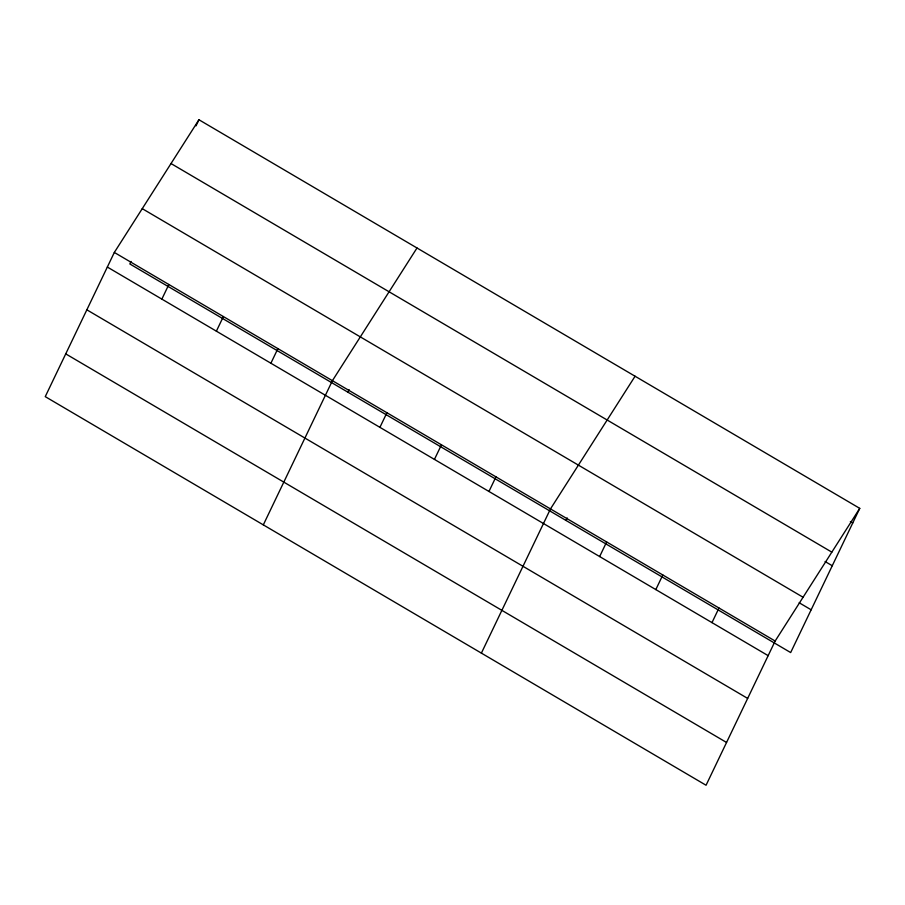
<?xml version="1.0" encoding="UTF-8"?>
<svg xmlns="http://www.w3.org/2000/svg" width="905" height="905" viewBox="0 0 905 905"><rect width="100%" height="100%" fill="white"/><g stroke="black" fill="none" stroke-linecap="round" stroke-linejoin="round"><path stroke-width="1.36" d="M114.335 252.438L45.25 396.639L706.058 785.246L775.155 641.034L859.75 508.361L198.942 119.754L114.335 252.438L775.155 641.034M131.055 261.443L129.845 263.966L790.665 652.562L859.75 508.361M196.023 125.852L198.942 119.754M161.859 299.114L168.862 284.498M216.374 331.173L223.377 316.558M270.889 363.233L277.892 348.617M263.321 524.877L332.406 380.677L417.001 247.993M347.916 392.204L349.115 389.682M379.919 427.352L386.921 412.737M434.445 459.412L441.448 444.796M488.96 491.472L495.963 476.856M481.381 653.116L550.478 508.915L635.072 376.231M565.987 520.443L567.186 517.92M599.642 556.564L606.644 541.948M655.82 589.585L662.811 574.98M711.986 622.617L718.989 608.013M850.361 521.563L852.748 522.966M171.022 163.545L831.831 552.14M825.089 561.519L832.261 565.738M142.255 208.659L803.074 597.255M799.194 602.764L811.152 609.8M107.344 267.054L768.153 655.65M86.846 309.815L747.666 698.411M65.737 353.878L726.557 742.473"/></g></svg>
